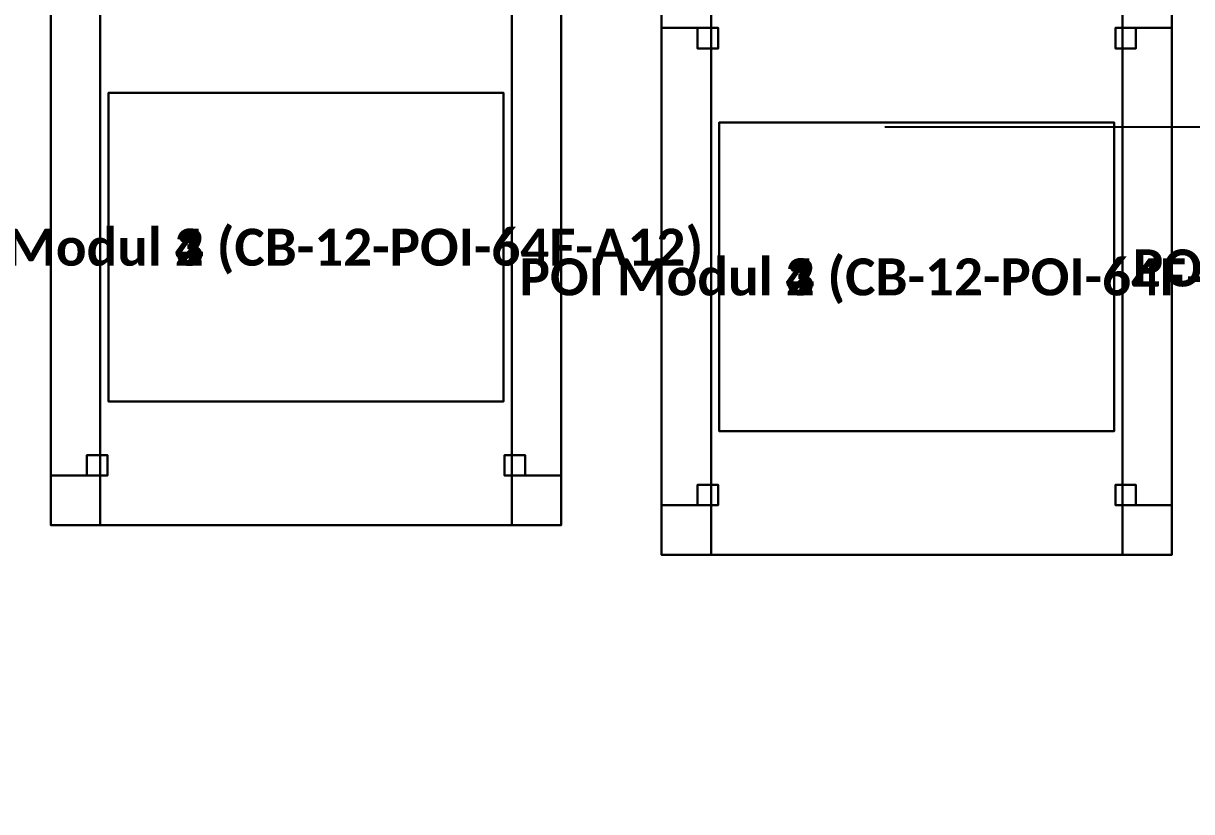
# Model space of a CAD drawing. Header units: metres. Extents: x -15 to 15, y -45.1 to 2.
# Drawn here: x -5.447 to -4.027, y 0.518 to 1.476 of the extents above; entities that cross this region are included whole.
import ezdxf
from ezdxf.enums import TextEntityAlignment as Align

# ---------------------------------------------------------------- set-up
doc = ezdxf.new("R2010")
doc.units = ezdxf.units.M
for name, color, linetype in [('CELIK_KIRIS_KOLON', 9, 'CONTINUOUS'), ('EKP_POI_MODULLERI', 40, 'CONTINUOUS'), ('EKP_POI_TASIYICI_SASE', 30, 'CONTINUOUS'), ('ZEMIN_PLATFORM', 8, 'CONTINUOUS')]:
    doc.layers.add(name, color=color, linetype=linetype)
doc.styles.get("Standard").update_dxf_attribs({"font": 'calibrib.ttf'})

msp = doc.modelspace()

# ---------------------------------------------------------------- linework, layer by layer
at = {"layer": 'CELIK_KIRIS_KOLON'}
msp.add_line((-3, 1.35, 4.1), (-4.4, 1.35, 6.75), dxfattribs=at)
at = {"layer": 'EKP_POI_MODULLERI'}
for p, q in [((-4.8631, 1.3917, 0.1585), (-5.3431, 1.3917, 0.1585)), ((-5.3431, 1.3917, 0.1585), (-5.3431, 1.0167, 0.1585)), ((-4.8631, 1.3917, 0.4225), (-5.3431, 1.3917, 0.4225)), ((-5.3431, 1.3917, 0.4225), (-5.3431, 1.0167, 0.4225)), ((-5.3431, 1.3917, 0.1585), (-5.3431, 1.3917, 0.4225)), ((-4.8631, 1.3917, 0.4735), (-5.3431, 1.3917, 0.4735)), ((-5.3431, 1.3917, 0.4735), (-5.3431, 1.0167, 0.4735)), ((-4.8631, 1.3917, 0.7375), (-5.3431, 1.3917, 0.7375)), ((-5.3431, 1.3917, 0.7375), (-5.3431, 1.0167, 0.7375)), ((-5.3431, 1.3917, 0.4735), (-5.3431, 1.3917, 0.7375)), ((-4.8631, 1.3917, 0.7885), (-5.3431, 1.3917, 0.7885)), ((-5.3431, 1.3917, 0.7885), (-5.3431, 1.0167, 0.7885)), ((-4.8631, 1.3917, 1.0525), (-5.3431, 1.3917, 1.0525)), ((-5.3431, 1.3917, 1.0525), (-5.3431, 1.0167, 1.0525)), ((-5.3431, 1.3917, 0.7885), (-5.3431, 1.3917, 1.0525)), ((-4.8631, 1.3917, 1.1035), (-5.3431, 1.3917, 1.1035)), ((-5.3431, 1.3917, 1.1035), (-5.3431, 1.0167, 1.1035)), ((-4.8631, 1.3917, 1.3675), (-5.3431, 1.3917, 1.3675)), ((-5.3431, 1.3917, 1.3675), (-5.3431, 1.0167, 1.3675)), ((-5.3431, 1.3917, 1.1035), (-5.3431, 1.3917, 1.3675)), ((-4.8631, 1.0167, 0.1585), (-4.8631, 1.3917, 0.1585)), ((-4.8631, 1.0167, 0.4225), (-4.8631, 1.3917, 0.4225)), ((-4.8631, 1.3917, 0.1585), (-4.8631, 1.3917, 0.4225)), ((-4.8631, 1.0167, 0.4735), (-4.8631, 1.3917, 0.4735)), ((-4.8631, 1.0167, 0.7375), (-4.8631, 1.3917, 0.7375)), ((-4.8631, 1.3917, 0.4735), (-4.8631, 1.3917, 0.7375)), ((-4.8631, 1.0167, 0.7885), (-4.8631, 1.3917, 0.7885)), ((-4.8631, 1.0167, 1.0525), (-4.8631, 1.3917, 1.0525)), ((-4.8631, 1.3917, 0.7885), (-4.8631, 1.3917, 1.0525)), ((-4.8631, 1.0167, 1.1035), (-4.8631, 1.3917, 1.1035)), ((-4.8631, 1.0167, 1.3675), (-4.8631, 1.3917, 1.3675)), ((-4.8631, 1.3917, 1.1035), (-4.8631, 1.3917, 1.3675)), ((-4.121, 1.3556, 0.1585), (-4.601, 1.3556, 0.1585)), ((-4.601, 1.3556, 0.1585), (-4.601, 0.9806, 0.1585)), ((-4.121, 1.3556, 0.4225), (-4.601, 1.3556, 0.4225)), ((-4.601, 1.3556, 0.4225), (-4.601, 0.9806, 0.4225)), ((-4.601, 1.3556, 0.1585), (-4.601, 1.3556, 0.4225)), ((-4.121, 1.3556, 0.4735), (-4.601, 1.3556, 0.4735)), ((-4.601, 1.3556, 0.4735), (-4.601, 0.9806, 0.4735)), ((-4.121, 1.3556, 0.7375), (-4.601, 1.3556, 0.7375)), ((-4.601, 1.3556, 0.7375), (-4.601, 0.9806, 0.7375)), ((-4.601, 1.3556, 0.4735), (-4.601, 1.3556, 0.7375)), ((-4.121, 1.3556, 0.7885), (-4.601, 1.3556, 0.7885)), ((-4.601, 1.3556, 0.7885), (-4.601, 0.9806, 0.7885)), ((-4.121, 1.3556, 1.0525), (-4.601, 1.3556, 1.0525)), ((-4.601, 1.3556, 1.0525), (-4.601, 0.9806, 1.0525)), ((-4.601, 1.3556, 0.7885), (-4.601, 1.3556, 1.0525)), ((-4.121, 1.3556, 1.1035), (-4.601, 1.3556, 1.1035)), ((-4.601, 1.3556, 1.1035), (-4.601, 0.9806, 1.1035)), ((-4.121, 1.3556, 1.3675), (-4.601, 1.3556, 1.3675)), ((-4.601, 1.3556, 1.3675), (-4.601, 0.9806, 1.3675)), ((-4.601, 1.3556, 1.1035), (-4.601, 1.3556, 1.3675)), ((-4.121, 0.9806, 0.1585), (-4.121, 1.3556, 0.1585)), ((-4.121, 0.9806, 0.4225), (-4.121, 1.3556, 0.4225)), ((-4.121, 1.3556, 0.1585), (-4.121, 1.3556, 0.4225)), ((-4.121, 0.9806, 0.4735), (-4.121, 1.3556, 0.4735)), ((-4.121, 0.9806, 0.7375), (-4.121, 1.3556, 0.7375)), ((-4.121, 1.3556, 0.4735), (-4.121, 1.3556, 0.7375)), ((-4.121, 0.9806, 0.7885), (-4.121, 1.3556, 0.7885)), ((-4.121, 0.9806, 1.0525), (-4.121, 1.3556, 1.0525)), ((-4.121, 1.3556, 0.7885), (-4.121, 1.3556, 1.0525)), ((-4.121, 0.9806, 1.1035), (-4.121, 1.3556, 1.1035)), ((-4.121, 0.9806, 1.3675), (-4.121, 1.3556, 1.3675)), ((-4.121, 1.3556, 1.1035), (-4.121, 1.3556, 1.3675)), ((-5.3431, 1.0167, 0.1585), (-4.8631, 1.0167, 0.1585)), ((-5.3431, 1.0167, 0.4225), (-4.8631, 1.0167, 0.4225)), ((-5.3431, 1.0167, 0.1585), (-5.3431, 1.0167, 0.4225)), ((-5.3431, 1.0167, 0.4735), (-4.8631, 1.0167, 0.4735)), ((-5.3431, 1.0167, 0.7375), (-4.8631, 1.0167, 0.7375)), ((-5.3431, 1.0167, 0.4735), (-5.3431, 1.0167, 0.7375)), ((-5.3431, 1.0167, 0.7885), (-4.8631, 1.0167, 0.7885)), ((-5.3431, 1.0167, 1.0525), (-4.8631, 1.0167, 1.0525)), ((-5.3431, 1.0167, 0.7885), (-5.3431, 1.0167, 1.0525)), ((-5.3431, 1.0167, 1.1035), (-4.8631, 1.0167, 1.1035)), ((-5.3431, 1.0167, 1.3675), (-4.8631, 1.0167, 1.3675)), ((-5.3431, 1.0167, 1.1035), (-5.3431, 1.0167, 1.3675)), ((-4.8631, 1.0167, 0.1585), (-4.8631, 1.0167, 0.4225)), ((-4.8631, 1.0167, 0.4735), (-4.8631, 1.0167, 0.7375)), ((-4.8631, 1.0167, 0.7885), (-4.8631, 1.0167, 1.0525)), ((-4.8631, 1.0167, 1.1035), (-4.8631, 1.0167, 1.3675)), ((-4.601, 0.9806, 0.1585), (-4.121, 0.9806, 0.1585)), ((-4.601, 0.9806, 0.4225), (-4.121, 0.9806, 0.4225)), ((-4.601, 0.9806, 0.1585), (-4.601, 0.9806, 0.4225)), ((-4.601, 0.9806, 0.4735), (-4.121, 0.9806, 0.4735)), ((-4.601, 0.9806, 0.7375), (-4.121, 0.9806, 0.7375)), ((-4.601, 0.9806, 0.4735), (-4.601, 0.9806, 0.7375)), ((-4.601, 0.9806, 0.7885), (-4.121, 0.9806, 0.7885)), ((-4.601, 0.9806, 1.0525), (-4.121, 0.9806, 1.0525)), ((-4.601, 0.9806, 0.7885), (-4.601, 0.9806, 1.0525)), ((-4.601, 0.9806, 1.1035), (-4.121, 0.9806, 1.1035)), ((-4.601, 0.9806, 1.3675), (-4.121, 0.9806, 1.3675)), ((-4.601, 0.9806, 1.1035), (-4.601, 0.9806, 1.3675)), ((-4.121, 0.9806, 0.1585), (-4.121, 0.9806, 0.4225)), ((-4.121, 0.9806, 0.4735), (-4.121, 0.9806, 0.7375)), ((-4.121, 0.9806, 0.7885), (-4.121, 0.9806, 1.0525)), ((-4.121, 0.9806, 1.1035), (-4.121, 0.9806, 1.3675))]:
    msp.add_line(p, q, dxfattribs=at)
for points in [[(-5.3431, 1.0167, 0.1585), (-4.8631, 1.0167, 0.1585), (-4.8631, 1.3917, 0.1585), (-5.3431, 1.3917, 0.1585)], [(-5.3431, 1.0167, 0.4225), (-4.8631, 1.0167, 0.4225), (-4.8631, 1.3917, 0.4225), (-5.3431, 1.3917, 0.4225)], [(-5.3431, 1.3917, 0.1585), (-4.8631, 1.3917, 0.1585), (-4.8631, 1.3917, 0.4225), (-5.3431, 1.3917, 0.4225)], [(-5.3431, 1.0167, 0.1585), (-5.3431, 1.3917, 0.1585), (-5.3431, 1.3917, 0.4225), (-5.3431, 1.0167, 0.4225)], [(-5.3431, 1.0167, 0.4735), (-4.8631, 1.0167, 0.4735), (-4.8631, 1.3917, 0.4735), (-5.3431, 1.3917, 0.4735)], [(-5.3431, 1.0167, 0.7375), (-4.8631, 1.0167, 0.7375), (-4.8631, 1.3917, 0.7375), (-5.3431, 1.3917, 0.7375)], [(-5.3431, 1.3917, 0.4735), (-4.8631, 1.3917, 0.4735), (-4.8631, 1.3917, 0.7375), (-5.3431, 1.3917, 0.7375)], [(-5.3431, 1.0167, 0.4735), (-5.3431, 1.3917, 0.4735), (-5.3431, 1.3917, 0.7375), (-5.3431, 1.0167, 0.7375)], [(-5.3431, 1.0167, 0.7885), (-4.8631, 1.0167, 0.7885), (-4.8631, 1.3917, 0.7885), (-5.3431, 1.3917, 0.7885)], [(-5.3431, 1.0167, 1.0525), (-4.8631, 1.0167, 1.0525), (-4.8631, 1.3917, 1.0525), (-5.3431, 1.3917, 1.0525)], [(-5.3431, 1.3917, 0.7885), (-4.8631, 1.3917, 0.7885), (-4.8631, 1.3917, 1.0525), (-5.3431, 1.3917, 1.0525)], [(-5.3431, 1.0167, 0.7885), (-5.3431, 1.3917, 0.7885), (-5.3431, 1.3917, 1.0525), (-5.3431, 1.0167, 1.0525)], [(-5.3431, 1.0167, 1.1035), (-4.8631, 1.0167, 1.1035), (-4.8631, 1.3917, 1.1035), (-5.3431, 1.3917, 1.1035)], [(-5.3431, 1.0167, 1.3675), (-4.8631, 1.0167, 1.3675), (-4.8631, 1.3917, 1.3675), (-5.3431, 1.3917, 1.3675)], [(-5.3431, 1.3917, 1.1035), (-4.8631, 1.3917, 1.1035), (-4.8631, 1.3917, 1.3675), (-5.3431, 1.3917, 1.3675)], [(-5.3431, 1.0167, 1.1035), (-5.3431, 1.3917, 1.1035), (-5.3431, 1.3917, 1.3675), (-5.3431, 1.0167, 1.3675)], [(-4.8631, 1.0167, 0.1585), (-4.8631, 1.3917, 0.1585), (-4.8631, 1.3917, 0.4225), (-4.8631, 1.0167, 0.4225)], [(-4.8631, 1.0167, 0.4735), (-4.8631, 1.3917, 0.4735), (-4.8631, 1.3917, 0.7375), (-4.8631, 1.0167, 0.7375)], [(-4.8631, 1.0167, 0.7885), (-4.8631, 1.3917, 0.7885), (-4.8631, 1.3917, 1.0525), (-4.8631, 1.0167, 1.0525)], [(-4.8631, 1.0167, 1.1035), (-4.8631, 1.3917, 1.1035), (-4.8631, 1.3917, 1.3675), (-4.8631, 1.0167, 1.3675)], [(-4.601, 0.9806, 0.1585), (-4.121, 0.9806, 0.1585), (-4.121, 1.3556, 0.1585), (-4.601, 1.3556, 0.1585)], [(-4.601, 0.9806, 0.4225), (-4.121, 0.9806, 0.4225), (-4.121, 1.3556, 0.4225), (-4.601, 1.3556, 0.4225)], [(-4.601, 1.3556, 0.1585), (-4.121, 1.3556, 0.1585), (-4.121, 1.3556, 0.4225), (-4.601, 1.3556, 0.4225)], [(-4.601, 0.9806, 0.1585), (-4.601, 1.3556, 0.1585), (-4.601, 1.3556, 0.4225), (-4.601, 0.9806, 0.4225)], [(-4.601, 0.9806, 0.4735), (-4.121, 0.9806, 0.4735), (-4.121, 1.3556, 0.4735), (-4.601, 1.3556, 0.4735)], [(-4.601, 0.9806, 0.7375), (-4.121, 0.9806, 0.7375), (-4.121, 1.3556, 0.7375), (-4.601, 1.3556, 0.7375)], [(-4.601, 1.3556, 0.4735), (-4.121, 1.3556, 0.4735), (-4.121, 1.3556, 0.7375), (-4.601, 1.3556, 0.7375)], [(-4.601, 0.9806, 0.4735), (-4.601, 1.3556, 0.4735), (-4.601, 1.3556, 0.7375), (-4.601, 0.9806, 0.7375)], [(-4.601, 0.9806, 0.7885), (-4.121, 0.9806, 0.7885), (-4.121, 1.3556, 0.7885), (-4.601, 1.3556, 0.7885)], [(-4.601, 0.9806, 1.0525), (-4.121, 0.9806, 1.0525), (-4.121, 1.3556, 1.0525), (-4.601, 1.3556, 1.0525)], [(-4.601, 1.3556, 0.7885), (-4.121, 1.3556, 0.7885), (-4.121, 1.3556, 1.0525), (-4.601, 1.3556, 1.0525)], [(-4.601, 0.9806, 0.7885), (-4.601, 1.3556, 0.7885), (-4.601, 1.3556, 1.0525), (-4.601, 0.9806, 1.0525)], [(-4.601, 0.9806, 1.1035), (-4.121, 0.9806, 1.1035), (-4.121, 1.3556, 1.1035), (-4.601, 1.3556, 1.1035)], [(-4.601, 0.9806, 1.3675), (-4.121, 0.9806, 1.3675), (-4.121, 1.3556, 1.3675), (-4.601, 1.3556, 1.3675)], [(-4.601, 1.3556, 1.1035), (-4.121, 1.3556, 1.1035), (-4.121, 1.3556, 1.3675), (-4.601, 1.3556, 1.3675)], [(-4.601, 0.9806, 1.1035), (-4.601, 1.3556, 1.1035), (-4.601, 1.3556, 1.3675), (-4.601, 0.9806, 1.3675)], [(-4.121, 0.9806, 0.1585), (-4.121, 1.3556, 0.1585), (-4.121, 1.3556, 0.4225), (-4.121, 0.9806, 0.4225)], [(-4.121, 0.9806, 0.4735), (-4.121, 1.3556, 0.4735), (-4.121, 1.3556, 0.7375), (-4.121, 0.9806, 0.7375)], [(-4.121, 0.9806, 0.7885), (-4.121, 1.3556, 0.7885), (-4.121, 1.3556, 1.0525), (-4.121, 0.9806, 1.0525)], [(-4.121, 0.9806, 1.1035), (-4.121, 1.3556, 1.1035), (-4.121, 1.3556, 1.3675), (-4.121, 0.9806, 1.3675)], [(-5.3431, 1.0167, 0.1585), (-4.8631, 1.0167, 0.1585), (-4.8631, 1.0167, 0.4225), (-5.3431, 1.0167, 0.4225)], [(-5.3431, 1.0167, 0.4735), (-4.8631, 1.0167, 0.4735), (-4.8631, 1.0167, 0.7375), (-5.3431, 1.0167, 0.7375)], [(-5.3431, 1.0167, 0.7885), (-4.8631, 1.0167, 0.7885), (-4.8631, 1.0167, 1.0525), (-5.3431, 1.0167, 1.0525)], [(-5.3431, 1.0167, 1.1035), (-4.8631, 1.0167, 1.1035), (-4.8631, 1.0167, 1.3675), (-5.3431, 1.0167, 1.3675)], [(-4.601, 0.9806, 0.1585), (-4.121, 0.9806, 0.1585), (-4.121, 0.9806, 0.4225), (-4.601, 0.9806, 0.4225)], [(-4.601, 0.9806, 0.4735), (-4.121, 0.9806, 0.4735), (-4.121, 0.9806, 0.7375), (-4.601, 0.9806, 0.7375)], [(-4.601, 0.9806, 0.7885), (-4.121, 0.9806, 0.7885), (-4.121, 0.9806, 1.0525), (-4.601, 0.9806, 1.0525)], [(-4.601, 0.9806, 1.1035), (-4.121, 0.9806, 1.1035), (-4.121, 0.9806, 1.3675), (-4.601, 0.9806, 1.3675)]]:
    msp.add_3dface(points, dxfattribs=at)
at = {"layer": 'EKP_POI_TASIYICI_SASE'}
for p, q in [((-5.4131, 1.5667), (-5.4131, 0.8667)), ((-5.4131, 1.5667, 0.1), (-5.4131, 0.8667, 0.1)), ((-5.4131, 1.5667, 1.42), (-5.4131, 0.8667, 1.42)), ((-5.4131, 1.5667, 1.48), (-5.4131, 0.8667, 1.48)), ((-4.7931, 0.8667), (-4.7931, 1.5667)), ((-4.7931, 0.8667, 0.1), (-4.7931, 1.5667, 0.1)), ((-4.7931, 0.8667, 1.42), (-4.7931, 1.5667, 1.42)), ((-4.7931, 0.8667, 1.48), (-4.7931, 1.5667, 1.48)), ((-4.671, 1.5306), (-4.671, 0.8306)), ((-4.671, 1.5306, 0.1), (-4.671, 0.8306, 0.1)), ((-4.671, 1.5306, 0.1), (-4.671, 1.4706, 0.1)), ((-4.671, 1.5306, 1.42), (-4.671, 1.4706, 1.42)), ((-4.671, 1.5306, 1.42), (-4.671, 0.8306, 1.42)), ((-4.671, 1.5306, 1.48), (-4.671, 0.8306, 1.48)), ((-4.611, 1.4706, 0.1), (-4.611, 1.5306, 0.1)), ((-4.611, 1.4706, 1.42), (-4.611, 1.5306, 1.42)), ((-4.111, 1.5306, 0.1), (-4.111, 1.4706, 0.1)), ((-4.111, 1.5306, 1.42), (-4.111, 1.4706, 1.42)), ((-4.051, 0.8306), (-4.051, 1.5306)), ((-4.051, 0.8306, 0.1), (-4.051, 1.5306, 0.1)), ((-4.051, 1.4706, 0.1), (-4.051, 1.5306, 0.1)), ((-4.051, 1.4706, 1.42), (-4.051, 1.5306, 1.42)), ((-4.051, 0.8306, 1.42), (-4.051, 1.5306, 1.42)), ((-4.051, 0.8306, 1.48), (-4.051, 1.5306, 1.48)), ((-5.4131, 1.5067, 0.14), (-5.4131, 0.9267, 0.14)), ((-5.4131, 1.5067, 0.18), (-5.4131, 0.9267, 0.18)), ((-5.4131, 1.5067, 0.74), (-5.4131, 0.9267, 0.74)), ((-5.4131, 1.5067, 0.78), (-5.4131, 0.9267, 0.78)), ((-5.4131, 1.5067, 1.36), (-5.4131, 0.9267, 1.36)), ((-5.4131, 1.5067, 1.4), (-5.4131, 0.9267, 1.4)), ((-5.3531, 0.9267, 0.14), (-5.3531, 1.5067, 0.14)), ((-5.3531, 0.9267, 0.18), (-5.3531, 1.5067, 0.18)), ((-5.3531, 0.9267, 0.74), (-5.3531, 1.5067, 0.74)), ((-5.3531, 0.9267, 0.78), (-5.3531, 1.5067, 0.78)), ((-5.3531, 0.9267, 1.36), (-5.3531, 1.5067, 1.36)), ((-5.3531, 0.9267, 1.4), (-5.3531, 1.5067, 1.4)), ((-4.8531, 1.5067, 0.14), (-4.8531, 0.9267, 0.14)), ((-4.8531, 1.5067, 0.18), (-4.8531, 0.9267, 0.18)), ((-4.8531, 1.5067, 0.74), (-4.8531, 0.9267, 0.74)), ((-4.8531, 1.5067, 0.78), (-4.8531, 0.9267, 0.78)), ((-4.8531, 1.5067, 1.36), (-4.8531, 0.9267, 1.36)), ((-4.8531, 1.5067, 1.4), (-4.8531, 0.9267, 1.4)), ((-4.7931, 0.9267, 0.14), (-4.7931, 1.5067, 0.14)), ((-4.7931, 0.9267, 0.18), (-4.7931, 1.5067, 0.18)), ((-4.7931, 0.9267, 0.74), (-4.7931, 1.5067, 0.74)), ((-4.7931, 0.9267, 0.78), (-4.7931, 1.5067, 0.78)), ((-4.7931, 0.9267, 1.36), (-4.7931, 1.5067, 1.36)), ((-4.7931, 0.9267, 1.4), (-4.7931, 1.5067, 1.4)), ((-4.671, 1.4706, 0.1), (-4.611, 1.4706, 0.1)), ((-4.671, 1.4706, 1.42), (-4.611, 1.4706, 1.42)), ((-4.671, 1.4706, 0.1), (-4.671, 1.4706, 1.42)), ((-4.611, 1.4706, 0.14), (-4.671, 1.4706, 0.14)), ((-4.671, 1.4706, 0.14), (-4.671, 0.8906, 0.14)), ((-4.611, 1.4706, 0.18), (-4.671, 1.4706, 0.18)), ((-4.671, 1.4706, 0.18), (-4.671, 0.8906, 0.18)), ((-4.671, 1.4706, 0.14), (-4.671, 1.4706, 0.18)), ((-4.611, 1.4706, 0.74), (-4.671, 1.4706, 0.74)), ((-4.671, 1.4706, 0.74), (-4.671, 0.8906, 0.74)), ((-4.611, 1.4706, 0.78), (-4.671, 1.4706, 0.78)), ((-4.671, 1.4706, 0.78), (-4.671, 0.8906, 0.78)), ((-4.671, 1.4706, 0.74), (-4.671, 1.4706, 0.78)), ((-4.611, 1.4706, 1.36), (-4.671, 1.4706, 1.36)), ((-4.671, 1.4706, 1.36), (-4.671, 0.8906, 1.36)), ((-4.611, 1.4706, 1.4), (-4.671, 1.4706, 1.4)), ((-4.671, 1.4706, 1.4), (-4.671, 0.8906, 1.4)), ((-4.671, 1.4706, 1.36), (-4.671, 1.4706, 1.4)), ((-4.6023, 1.4706, 0.1), (-4.6273, 1.4706, 0.1)), ((-4.6273, 1.4706, 0.1), (-4.6273, 1.4456, 0.1)), ((-4.6023, 1.4706, 1.42), (-4.6273, 1.4706, 1.42)), ((-4.6273, 1.4706, 1.42), (-4.6273, 1.4456, 1.42)), ((-4.6273, 1.4706, 0.1), (-4.6273, 1.4706, 1.42)), ((-4.611, 1.4706, 0.1), (-4.611, 1.4706, 1.42)), ((-4.611, 0.8906, 0.14), (-4.611, 1.4706, 0.14)), ((-4.611, 0.8906, 0.18), (-4.611, 1.4706, 0.18)), ((-4.611, 1.4706, 0.14), (-4.611, 1.4706, 0.18)), ((-4.611, 0.8906, 0.74), (-4.611, 1.4706, 0.74)), ((-4.611, 0.8906, 0.78), (-4.611, 1.4706, 0.78)), ((-4.611, 1.4706, 0.74), (-4.611, 1.4706, 0.78)), ((-4.611, 0.8906, 1.36), (-4.611, 1.4706, 1.36)), ((-4.611, 0.8906, 1.4), (-4.611, 1.4706, 1.4)), ((-4.611, 1.4706, 1.36), (-4.611, 1.4706, 1.4)), ((-4.6023, 1.4456, 0.1), (-4.6023, 1.4706, 0.1)), ((-4.6023, 1.4456, 1.42), (-4.6023, 1.4706, 1.42)), ((-4.6023, 1.4706, 0.1), (-4.6023, 1.4706, 1.42)), ((-4.0947, 1.4706, 0.1), (-4.1197, 1.4706, 0.1)), ((-4.1197, 1.4706, 0.1), (-4.1197, 1.4456, 0.1)), ((-4.0947, 1.4706, 1.42), (-4.1197, 1.4706, 1.42)), ((-4.1197, 1.4706, 1.42), (-4.1197, 1.4456, 1.42)), ((-4.1197, 1.4706, 0.1), (-4.1197, 1.4706, 1.42)), ((-4.111, 1.4706, 0.1), (-4.051, 1.4706, 0.1)), ((-4.111, 1.4706, 1.42), (-4.051, 1.4706, 1.42)), ((-4.111, 1.4706, 0.1), (-4.111, 1.4706, 1.42)), ((-4.051, 1.4706, 0.14), (-4.111, 1.4706, 0.14)), ((-4.111, 1.4706, 0.14), (-4.111, 0.8906, 0.14)), ((-4.051, 1.4706, 0.18), (-4.111, 1.4706, 0.18)), ((-4.111, 1.4706, 0.18), (-4.111, 0.8906, 0.18)), ((-4.111, 1.4706, 0.14), (-4.111, 1.4706, 0.18)), ((-4.051, 1.4706, 0.74), (-4.111, 1.4706, 0.74)), ((-4.111, 1.4706, 0.74), (-4.111, 0.8906, 0.74)), ((-4.051, 1.4706, 0.78), (-4.111, 1.4706, 0.78)), ((-4.111, 1.4706, 0.78), (-4.111, 0.8906, 0.78)), ((-4.111, 1.4706, 0.74), (-4.111, 1.4706, 0.78)), ((-4.051, 1.4706, 1.36), (-4.111, 1.4706, 1.36)), ((-4.111, 1.4706, 1.36), (-4.111, 0.8906, 1.36)), ((-4.051, 1.4706, 1.4), (-4.111, 1.4706, 1.4)), ((-4.111, 1.4706, 1.4), (-4.111, 0.8906, 1.4)), ((-4.111, 1.4706, 1.36), (-4.111, 1.4706, 1.4)), ((-4.0947, 1.4456, 0.1), (-4.0947, 1.4706, 0.1)), ((-4.0947, 1.4456, 1.42), (-4.0947, 1.4706, 1.42)), ((-4.0947, 1.4706, 0.1), (-4.0947, 1.4706, 1.42)), ((-4.051, 1.4706, 0.1), (-4.051, 1.4706, 1.42)), ((-4.051, 0.8906, 0.14), (-4.051, 1.4706, 0.14)), ((-4.051, 0.8906, 0.18), (-4.051, 1.4706, 0.18)), ((-4.051, 1.4706, 0.14), (-4.051, 1.4706, 0.18)), ((-4.051, 0.8906, 0.74), (-4.051, 1.4706, 0.74)), ((-4.051, 0.8906, 0.78), (-4.051, 1.4706, 0.78)), ((-4.051, 1.4706, 0.74), (-4.051, 1.4706, 0.78)), ((-4.051, 0.8906, 1.36), (-4.051, 1.4706, 1.36)), ((-4.051, 0.8906, 1.4), (-4.051, 1.4706, 1.4)), ((-4.051, 1.4706, 1.36), (-4.051, 1.4706, 1.4)), ((-4.6273, 1.4456, 0.1), (-4.6023, 1.4456, 0.1)), ((-4.6273, 1.4456, 1.42), (-4.6023, 1.4456, 1.42)), ((-4.6273, 1.4456, 0.1), (-4.6273, 1.4456, 1.42)), ((-4.6023, 1.4456, 0.1), (-4.6023, 1.4456, 1.42)), ((-4.1197, 1.4456, 0.1), (-4.0947, 1.4456, 0.1)), ((-4.1197, 1.4456, 1.42), (-4.0947, 1.4456, 1.42)), ((-4.1197, 1.4456, 0.1), (-4.1197, 1.4456, 1.42)), ((-4.0947, 1.4456, 0.1), (-4.0947, 1.4456, 1.42)), ((-5.3444, 0.9517, 0.1), (-5.3694, 0.9517, 0.1)), ((-5.3694, 0.9517, 0.1), (-5.3694, 0.9267, 0.1)), ((-5.3444, 0.9517, 1.42), (-5.3694, 0.9517, 1.42)), ((-5.3694, 0.9517, 1.42), (-5.3694, 0.9267, 1.42)), ((-5.3694, 0.9517, 0.1), (-5.3694, 0.9517, 1.42)), ((-5.3444, 0.9267, 0.1), (-5.3444, 0.9517, 0.1)), ((-5.3444, 0.9267, 1.42), (-5.3444, 0.9517, 1.42)), ((-5.3444, 0.9517, 0.1), (-5.3444, 0.9517, 1.42)), ((-4.8368, 0.9517, 0.1), (-4.8618, 0.9517, 0.1)), ((-4.8618, 0.9517, 0.1), (-4.8618, 0.9267, 0.1)), ((-4.8368, 0.9517, 1.42), (-4.8618, 0.9517, 1.42)), ((-4.8618, 0.9517, 1.42), (-4.8618, 0.9267, 1.42)), ((-4.8618, 0.9517, 0.1), (-4.8618, 0.9517, 1.42)), ((-4.8368, 0.9267, 0.1), (-4.8368, 0.9517, 0.1)), ((-4.8368, 0.9267, 1.42), (-4.8368, 0.9517, 1.42)), ((-4.8368, 0.9517, 0.1), (-4.8368, 0.9517, 1.42)), ((-5.3531, 0.9267, 0.1), (-5.4131, 0.9267, 0.1)), ((-5.4131, 0.9267, 0.1), (-5.4131, 0.8667, 0.1)), ((-5.3531, 0.9267, 1.42), (-5.4131, 0.9267, 1.42)), ((-5.4131, 0.9267, 1.42), (-5.4131, 0.8667, 1.42)), ((-5.4131, 0.9267, 0.1), (-5.4131, 0.9267, 1.42)), ((-5.4131, 0.9267, 0.14), (-5.3531, 0.9267, 0.14)), ((-5.4131, 0.9267, 0.18), (-5.3531, 0.9267, 0.18)), ((-5.4131, 0.9267, 0.14), (-5.4131, 0.9267, 0.18)), ((-5.4131, 0.9267, 0.74), (-5.3531, 0.9267, 0.74)), ((-5.4131, 0.9267, 0.78), (-5.3531, 0.9267, 0.78)), ((-5.4131, 0.9267, 0.74), (-5.4131, 0.9267, 0.78)), ((-5.4131, 0.9267, 1.36), (-5.3531, 0.9267, 1.36)), ((-5.4131, 0.9267, 1.4), (-5.3531, 0.9267, 1.4)), ((-5.4131, 0.9267, 1.36), (-5.4131, 0.9267, 1.4)), ((-5.3694, 0.9267, 0.1), (-5.3444, 0.9267, 0.1)), ((-5.3694, 0.9267, 1.42), (-5.3444, 0.9267, 1.42)), ((-5.3694, 0.9267, 0.1), (-5.3694, 0.9267, 1.42)), ((-5.3531, 0.8667, 0.1), (-5.3531, 0.9267, 0.1)), ((-5.3531, 0.8667, 1.42), (-5.3531, 0.9267, 1.42)), ((-5.3531, 0.9267, 0.1), (-5.3531, 0.9267, 1.42)), ((-5.3531, 0.9267, 0.14), (-5.3531, 0.9267, 0.18)), ((-5.3531, 0.9267, 0.74), (-5.3531, 0.9267, 0.78)), ((-5.3531, 0.9267, 1.36), (-5.3531, 0.9267, 1.4)), ((-5.3444, 0.9267, 0.1), (-5.3444, 0.9267, 1.42)), ((-4.8618, 0.9267, 0.1), (-4.8368, 0.9267, 0.1)), ((-4.8618, 0.9267, 1.42), (-4.8368, 0.9267, 1.42)), ((-4.8618, 0.9267, 0.1), (-4.8618, 0.9267, 1.42)), ((-4.7931, 0.9267, 0.1), (-4.8531, 0.9267, 0.1)), ((-4.8531, 0.9267, 0.1), (-4.8531, 0.8667, 0.1)), ((-4.7931, 0.9267, 1.42), (-4.8531, 0.9267, 1.42)), ((-4.8531, 0.9267, 1.42), (-4.8531, 0.8667, 1.42)), ((-4.8531, 0.9267, 0.1), (-4.8531, 0.9267, 1.42)), ((-4.8531, 0.9267, 0.14), (-4.7931, 0.9267, 0.14)), ((-4.8531, 0.9267, 0.18), (-4.7931, 0.9267, 0.18)), ((-4.8531, 0.9267, 0.14), (-4.8531, 0.9267, 0.18)), ((-4.8531, 0.9267, 0.74), (-4.7931, 0.9267, 0.74)), ((-4.8531, 0.9267, 0.78), (-4.7931, 0.9267, 0.78)), ((-4.8531, 0.9267, 0.74), (-4.8531, 0.9267, 0.78)), ((-4.8531, 0.9267, 1.36), (-4.7931, 0.9267, 1.36)), ((-4.8531, 0.9267, 1.4), (-4.7931, 0.9267, 1.4)), ((-4.8531, 0.9267, 1.36), (-4.8531, 0.9267, 1.4)), ((-4.8368, 0.9267, 0.1), (-4.8368, 0.9267, 1.42)), ((-4.7931, 0.8667, 0.1), (-4.7931, 0.9267, 0.1)), ((-4.7931, 0.8667, 1.42), (-4.7931, 0.9267, 1.42)), ((-4.7931, 0.9267, 0.1), (-4.7931, 0.9267, 1.42)), ((-4.7931, 0.9267, 0.14), (-4.7931, 0.9267, 0.18)), ((-4.7931, 0.9267, 0.74), (-4.7931, 0.9267, 0.78)), ((-4.7931, 0.9267, 1.36), (-4.7931, 0.9267, 1.4)), ((-4.6023, 0.9156, 0.1), (-4.6273, 0.9156, 0.1)), ((-4.6273, 0.9156, 0.1), (-4.6273, 0.8906, 0.1)), ((-4.6023, 0.9156, 1.42), (-4.6273, 0.9156, 1.42)), ((-4.6273, 0.9156, 1.42), (-4.6273, 0.8906, 1.42)), ((-4.6273, 0.9156, 0.1), (-4.6273, 0.9156, 1.42)), ((-4.6023, 0.8906, 0.1), (-4.6023, 0.9156, 0.1)), ((-4.6023, 0.8906, 1.42), (-4.6023, 0.9156, 1.42)), ((-4.6023, 0.9156, 0.1), (-4.6023, 0.9156, 1.42)), ((-4.0947, 0.9156, 0.1), (-4.1197, 0.9156, 0.1)), ((-4.1197, 0.9156, 0.1), (-4.1197, 0.8906, 0.1)), ((-4.0947, 0.9156, 1.42), (-4.1197, 0.9156, 1.42)), ((-4.1197, 0.9156, 1.42), (-4.1197, 0.8906, 1.42)), ((-4.1197, 0.9156, 0.1), (-4.1197, 0.9156, 1.42)), ((-4.0947, 0.8906, 0.1), (-4.0947, 0.9156, 0.1)), ((-4.0947, 0.8906, 1.42), (-4.0947, 0.9156, 1.42)), ((-4.0947, 0.9156, 0.1), (-4.0947, 0.9156, 1.42)), ((-4.611, 0.8906, 0.1), (-4.671, 0.8906, 0.1)), ((-4.671, 0.8906, 0.1), (-4.671, 0.8306, 0.1)), ((-4.611, 0.8906, 1.42), (-4.671, 0.8906, 1.42)), ((-4.671, 0.8906, 1.42), (-4.671, 0.8306, 1.42)), ((-4.671, 0.8906, 0.1), (-4.671, 0.8906, 1.42)), ((-4.671, 0.8906, 0.14), (-4.611, 0.8906, 0.14)), ((-4.671, 0.8906, 0.18), (-4.611, 0.8906, 0.18)), ((-4.671, 0.8906, 0.14), (-4.671, 0.8906, 0.18)), ((-4.671, 0.8906, 0.74), (-4.611, 0.8906, 0.74)), ((-4.671, 0.8906, 0.78), (-4.611, 0.8906, 0.78)), ((-4.671, 0.8906, 0.74), (-4.671, 0.8906, 0.78)), ((-4.671, 0.8906, 1.36), (-4.611, 0.8906, 1.36)), ((-4.671, 0.8906, 1.4), (-4.611, 0.8906, 1.4)), ((-4.671, 0.8906, 1.36), (-4.671, 0.8906, 1.4)), ((-4.6273, 0.8906, 0.1), (-4.6023, 0.8906, 0.1)), ((-4.6273, 0.8906, 1.42), (-4.6023, 0.8906, 1.42)), ((-4.6273, 0.8906, 0.1), (-4.6273, 0.8906, 1.42)), ((-4.611, 0.8306, 0.1), (-4.611, 0.8906, 0.1)), ((-4.611, 0.8306, 1.42), (-4.611, 0.8906, 1.42)), ((-4.611, 0.8906, 0.1), (-4.611, 0.8906, 1.42)), ((-4.611, 0.8906, 0.14), (-4.611, 0.8906, 0.18)), ((-4.611, 0.8906, 0.74), (-4.611, 0.8906, 0.78)), ((-4.611, 0.8906, 1.36), (-4.611, 0.8906, 1.4)), ((-4.6023, 0.8906, 0.1), (-4.6023, 0.8906, 1.42)), ((-4.1197, 0.8906, 0.1), (-4.0947, 0.8906, 0.1)), ((-4.1197, 0.8906, 1.42), (-4.0947, 0.8906, 1.42)), ((-4.1197, 0.8906, 0.1), (-4.1197, 0.8906, 1.42)), ((-4.051, 0.8906, 0.1), (-4.111, 0.8906, 0.1)), ((-4.111, 0.8906, 0.1), (-4.111, 0.8306, 0.1)), ((-4.051, 0.8906, 1.42), (-4.111, 0.8906, 1.42)), ((-4.111, 0.8906, 1.42), (-4.111, 0.8306, 1.42)), ((-4.111, 0.8906, 0.1), (-4.111, 0.8906, 1.42)), ((-4.111, 0.8906, 0.14), (-4.051, 0.8906, 0.14)), ((-4.111, 0.8906, 0.18), (-4.051, 0.8906, 0.18)), ((-4.111, 0.8906, 0.14), (-4.111, 0.8906, 0.18)), ((-4.111, 0.8906, 0.74), (-4.051, 0.8906, 0.74)), ((-4.111, 0.8906, 0.78), (-4.051, 0.8906, 0.78)), ((-4.111, 0.8906, 0.74), (-4.111, 0.8906, 0.78)), ((-4.111, 0.8906, 1.36), (-4.051, 0.8906, 1.36)), ((-4.111, 0.8906, 1.4), (-4.051, 0.8906, 1.4)), ((-4.111, 0.8906, 1.36), (-4.111, 0.8906, 1.4)), ((-4.0947, 0.8906, 0.1), (-4.0947, 0.8906, 1.42)), ((-4.051, 0.8306, 0.1), (-4.051, 0.8906, 0.1)), ((-4.051, 0.8306, 1.42), (-4.051, 0.8906, 1.42)), ((-4.051, 0.8906, 0.1), (-4.051, 0.8906, 1.42)), ((-4.051, 0.8906, 0.14), (-4.051, 0.8906, 0.18)), ((-4.051, 0.8906, 0.74), (-4.051, 0.8906, 0.78)), ((-4.051, 0.8906, 1.36), (-4.051, 0.8906, 1.4)), ((-5.4131, 0.8667), (-4.7931, 0.8667)), ((-5.4131, 0.8667, 0.1), (-4.7931, 0.8667, 0.1)), ((-5.4131, 0.8667), (-5.4131, 0.8667, 0.1)), ((-5.4131, 0.8667, 0.1), (-5.3531, 0.8667, 0.1)), ((-5.4131, 0.8667, 1.42), (-5.3531, 0.8667, 1.42)), ((-5.4131, 0.8667, 0.1), (-5.4131, 0.8667, 1.42)), ((-5.4131, 0.8667, 1.42), (-4.7931, 0.8667, 1.42)), ((-5.4131, 0.8667, 1.48), (-4.7931, 0.8667, 1.48)), ((-5.4131, 0.8667, 1.42), (-5.4131, 0.8667, 1.48)), ((-5.3531, 0.8667, 0.1), (-5.3531, 0.8667, 1.42)), ((-4.8531, 0.8667, 0.1), (-4.7931, 0.8667, 0.1)), ((-4.8531, 0.8667, 1.42), (-4.7931, 0.8667, 1.42)), ((-4.8531, 0.8667, 0.1), (-4.8531, 0.8667, 1.42)), ((-4.7931, 0.8667), (-4.7931, 0.8667, 0.1)), ((-4.7931, 0.8667, 0.1), (-4.7931, 0.8667, 1.42)), ((-4.7931, 0.8667, 1.42), (-4.7931, 0.8667, 1.48)), ((-4.671, 0.8306), (-4.051, 0.8306)), ((-4.671, 0.8306, 0.1), (-4.051, 0.8306, 0.1)), ((-4.671, 0.8306), (-4.671, 0.8306, 0.1)), ((-4.671, 0.8306, 0.1), (-4.611, 0.8306, 0.1)), ((-4.671, 0.8306, 1.42), (-4.611, 0.8306, 1.42)), ((-4.671, 0.8306, 0.1), (-4.671, 0.8306, 1.42)), ((-4.671, 0.8306, 1.42), (-4.051, 0.8306, 1.42)), ((-4.671, 0.8306, 1.48), (-4.051, 0.8306, 1.48)), ((-4.671, 0.8306, 1.42), (-4.671, 0.8306, 1.48)), ((-4.611, 0.8306, 0.1), (-4.611, 0.8306, 1.42)), ((-4.111, 0.8306, 0.1), (-4.051, 0.8306, 0.1)), ((-4.111, 0.8306, 1.42), (-4.051, 0.8306, 1.42)), ((-4.111, 0.8306, 0.1), (-4.111, 0.8306, 1.42)), ((-4.051, 0.8306), (-4.051, 0.8306, 0.1)), ((-4.051, 0.8306, 0.1), (-4.051, 0.8306, 1.42)), ((-4.051, 0.8306, 1.42), (-4.051, 0.8306, 1.48))]:
    msp.add_line(p, q, dxfattribs=at)
for points in [[(-5.4131, 0.8667), (-4.7931, 0.8667), (-4.7931, 1.5667), (-5.4131, 1.5667)], [(-5.4131, 0.8667, 0.1), (-4.7931, 0.8667, 0.1), (-4.7931, 1.5667, 0.1), (-5.4131, 1.5667, 0.1)], [(-5.4131, 0.8667), (-5.4131, 1.5667), (-5.4131, 1.5667, 0.1), (-5.4131, 0.8667, 0.1)], [(-5.4131, 0.8667, 1.42), (-4.7931, 0.8667, 1.42), (-4.7931, 1.5667, 1.42), (-5.4131, 1.5667, 1.42)], [(-5.4131, 0.8667, 1.48), (-4.7931, 0.8667, 1.48), (-4.7931, 1.5667, 1.48), (-5.4131, 1.5667, 1.48)], [(-5.4131, 0.8667, 1.42), (-5.4131, 1.5667, 1.42), (-5.4131, 1.5667, 1.48), (-5.4131, 0.8667, 1.48)], [(-4.7931, 0.8667), (-4.7931, 1.5667), (-4.7931, 1.5667, 0.1), (-4.7931, 0.8667, 0.1)], [(-4.7931, 0.8667, 1.42), (-4.7931, 1.5667, 1.42), (-4.7931, 1.5667, 1.48), (-4.7931, 0.8667, 1.48)], [(-4.671, 0.8306), (-4.051, 0.8306), (-4.051, 1.5306), (-4.671, 1.5306)], [(-4.671, 0.8306, 0.1), (-4.051, 0.8306, 0.1), (-4.051, 1.5306, 0.1), (-4.671, 1.5306, 0.1)], [(-4.671, 0.8306), (-4.671, 1.5306), (-4.671, 1.5306, 0.1), (-4.671, 0.8306, 0.1)], [(-4.671, 1.4706, 0.1), (-4.611, 1.4706, 0.1), (-4.611, 1.5306, 0.1), (-4.671, 1.5306, 0.1)], [(-4.671, 1.4706, 1.42), (-4.611, 1.4706, 1.42), (-4.611, 1.5306, 1.42), (-4.671, 1.5306, 1.42)], [(-4.671, 1.4706, 0.1), (-4.671, 1.5306, 0.1), (-4.671, 1.5306, 1.42), (-4.671, 1.4706, 1.42)], [(-4.671, 0.8306, 1.42), (-4.051, 0.8306, 1.42), (-4.051, 1.5306, 1.42), (-4.671, 1.5306, 1.42)], [(-4.671, 0.8306, 1.48), (-4.051, 0.8306, 1.48), (-4.051, 1.5306, 1.48), (-4.671, 1.5306, 1.48)], [(-4.671, 0.8306, 1.42), (-4.671, 1.5306, 1.42), (-4.671, 1.5306, 1.48), (-4.671, 0.8306, 1.48)], [(-4.611, 1.4706, 0.1), (-4.611, 1.5306, 0.1), (-4.611, 1.5306, 1.42), (-4.611, 1.4706, 1.42)], [(-4.111, 1.4706, 0.1), (-4.051, 1.4706, 0.1), (-4.051, 1.5306, 0.1), (-4.111, 1.5306, 0.1)], [(-4.111, 1.4706, 1.42), (-4.051, 1.4706, 1.42), (-4.051, 1.5306, 1.42), (-4.111, 1.5306, 1.42)], [(-4.111, 1.4706, 0.1), (-4.111, 1.5306, 0.1), (-4.111, 1.5306, 1.42), (-4.111, 1.4706, 1.42)], [(-4.051, 0.8306), (-4.051, 1.5306), (-4.051, 1.5306, 0.1), (-4.051, 0.8306, 0.1)], [(-4.051, 1.4706, 0.1), (-4.051, 1.5306, 0.1), (-4.051, 1.5306, 1.42), (-4.051, 1.4706, 1.42)], [(-4.051, 0.8306, 1.42), (-4.051, 1.5306, 1.42), (-4.051, 1.5306, 1.48), (-4.051, 0.8306, 1.48)], [(-5.4131, 0.9267, 0.14), (-5.3531, 0.9267, 0.14), (-5.3531, 1.5067, 0.14), (-5.4131, 1.5067, 0.14)], [(-5.4131, 0.9267, 0.18), (-5.3531, 0.9267, 0.18), (-5.3531, 1.5067, 0.18), (-5.4131, 1.5067, 0.18)], [(-5.4131, 0.9267, 0.14), (-5.4131, 1.5067, 0.14), (-5.4131, 1.5067, 0.18), (-5.4131, 0.9267, 0.18)], [(-5.4131, 0.9267, 0.74), (-5.3531, 0.9267, 0.74), (-5.3531, 1.5067, 0.74), (-5.4131, 1.5067, 0.74)], [(-5.4131, 0.9267, 0.78), (-5.3531, 0.9267, 0.78), (-5.3531, 1.5067, 0.78), (-5.4131, 1.5067, 0.78)], [(-5.4131, 0.9267, 0.74), (-5.4131, 1.5067, 0.74), (-5.4131, 1.5067, 0.78), (-5.4131, 0.9267, 0.78)], [(-5.4131, 0.9267, 1.36), (-5.3531, 0.9267, 1.36), (-5.3531, 1.5067, 1.36), (-5.4131, 1.5067, 1.36)], [(-5.4131, 0.9267, 1.4), (-5.3531, 0.9267, 1.4), (-5.3531, 1.5067, 1.4), (-5.4131, 1.5067, 1.4)], [(-5.4131, 0.9267, 1.36), (-5.4131, 1.5067, 1.36), (-5.4131, 1.5067, 1.4), (-5.4131, 0.9267, 1.4)], [(-5.3531, 0.9267, 0.14), (-5.3531, 1.5067, 0.14), (-5.3531, 1.5067, 0.18), (-5.3531, 0.9267, 0.18)], [(-5.3531, 0.9267, 0.74), (-5.3531, 1.5067, 0.74), (-5.3531, 1.5067, 0.78), (-5.3531, 0.9267, 0.78)], [(-5.3531, 0.9267, 1.36), (-5.3531, 1.5067, 1.36), (-5.3531, 1.5067, 1.4), (-5.3531, 0.9267, 1.4)], [(-4.8531, 0.9267, 0.14), (-4.7931, 0.9267, 0.14), (-4.7931, 1.5067, 0.14), (-4.8531, 1.5067, 0.14)], [(-4.8531, 0.9267, 0.18), (-4.7931, 0.9267, 0.18), (-4.7931, 1.5067, 0.18), (-4.8531, 1.5067, 0.18)], [(-4.8531, 0.9267, 0.14), (-4.8531, 1.5067, 0.14), (-4.8531, 1.5067, 0.18), (-4.8531, 0.9267, 0.18)], [(-4.8531, 0.9267, 0.74), (-4.7931, 0.9267, 0.74), (-4.7931, 1.5067, 0.74), (-4.8531, 1.5067, 0.74)], [(-4.8531, 0.9267, 0.78), (-4.7931, 0.9267, 0.78), (-4.7931, 1.5067, 0.78), (-4.8531, 1.5067, 0.78)], [(-4.8531, 0.9267, 0.74), (-4.8531, 1.5067, 0.74), (-4.8531, 1.5067, 0.78), (-4.8531, 0.9267, 0.78)], [(-4.8531, 0.9267, 1.36), (-4.7931, 0.9267, 1.36), (-4.7931, 1.5067, 1.36), (-4.8531, 1.5067, 1.36)], [(-4.8531, 0.9267, 1.4), (-4.7931, 0.9267, 1.4), (-4.7931, 1.5067, 1.4), (-4.8531, 1.5067, 1.4)], [(-4.8531, 0.9267, 1.36), (-4.8531, 1.5067, 1.36), (-4.8531, 1.5067, 1.4), (-4.8531, 0.9267, 1.4)], [(-4.7931, 0.9267, 0.14), (-4.7931, 1.5067, 0.14), (-4.7931, 1.5067, 0.18), (-4.7931, 0.9267, 0.18)], [(-4.7931, 0.9267, 0.74), (-4.7931, 1.5067, 0.74), (-4.7931, 1.5067, 0.78), (-4.7931, 0.9267, 0.78)], [(-4.7931, 0.9267, 1.36), (-4.7931, 1.5067, 1.36), (-4.7931, 1.5067, 1.4), (-4.7931, 0.9267, 1.4)], [(-4.671, 1.4706, 0.1), (-4.611, 1.4706, 0.1), (-4.611, 1.4706, 1.42), (-4.671, 1.4706, 1.42)], [(-4.671, 0.8906, 0.14), (-4.611, 0.8906, 0.14), (-4.611, 1.4706, 0.14), (-4.671, 1.4706, 0.14)], [(-4.671, 0.8906, 0.18), (-4.611, 0.8906, 0.18), (-4.611, 1.4706, 0.18), (-4.671, 1.4706, 0.18)], [(-4.671, 1.4706, 0.14), (-4.611, 1.4706, 0.14), (-4.611, 1.4706, 0.18), (-4.671, 1.4706, 0.18)], [(-4.671, 0.8906, 0.14), (-4.671, 1.4706, 0.14), (-4.671, 1.4706, 0.18), (-4.671, 0.8906, 0.18)], [(-4.671, 0.8906, 0.74), (-4.611, 0.8906, 0.74), (-4.611, 1.4706, 0.74), (-4.671, 1.4706, 0.74)], [(-4.671, 0.8906, 0.78), (-4.611, 0.8906, 0.78), (-4.611, 1.4706, 0.78), (-4.671, 1.4706, 0.78)], [(-4.671, 1.4706, 0.74), (-4.611, 1.4706, 0.74), (-4.611, 1.4706, 0.78), (-4.671, 1.4706, 0.78)], [(-4.671, 0.8906, 0.74), (-4.671, 1.4706, 0.74), (-4.671, 1.4706, 0.78), (-4.671, 0.8906, 0.78)], [(-4.671, 0.8906, 1.36), (-4.611, 0.8906, 1.36), (-4.611, 1.4706, 1.36), (-4.671, 1.4706, 1.36)], [(-4.671, 0.8906, 1.4), (-4.611, 0.8906, 1.4), (-4.611, 1.4706, 1.4), (-4.671, 1.4706, 1.4)], [(-4.671, 1.4706, 1.36), (-4.611, 1.4706, 1.36), (-4.611, 1.4706, 1.4), (-4.671, 1.4706, 1.4)], [(-4.671, 0.8906, 1.36), (-4.671, 1.4706, 1.36), (-4.671, 1.4706, 1.4), (-4.671, 0.8906, 1.4)], [(-4.6273, 1.4456, 0.1), (-4.6023, 1.4456, 0.1), (-4.6023, 1.4706, 0.1), (-4.6273, 1.4706, 0.1)], [(-4.6273, 1.4456, 1.42), (-4.6023, 1.4456, 1.42), (-4.6023, 1.4706, 1.42), (-4.6273, 1.4706, 1.42)], [(-4.6273, 1.4706, 0.1), (-4.6023, 1.4706, 0.1), (-4.6023, 1.4706, 1.42), (-4.6273, 1.4706, 1.42)], [(-4.6273, 1.4456, 0.1), (-4.6273, 1.4706, 0.1), (-4.6273, 1.4706, 1.42), (-4.6273, 1.4456, 1.42)], [(-4.611, 0.8906, 0.14), (-4.611, 1.4706, 0.14), (-4.611, 1.4706, 0.18), (-4.611, 0.8906, 0.18)], [(-4.611, 0.8906, 0.74), (-4.611, 1.4706, 0.74), (-4.611, 1.4706, 0.78), (-4.611, 0.8906, 0.78)], [(-4.611, 0.8906, 1.36), (-4.611, 1.4706, 1.36), (-4.611, 1.4706, 1.4), (-4.611, 0.8906, 1.4)], [(-4.6023, 1.4456, 0.1), (-4.6023, 1.4706, 0.1), (-4.6023, 1.4706, 1.42), (-4.6023, 1.4456, 1.42)], [(-4.1197, 1.4456, 0.1), (-4.0947, 1.4456, 0.1), (-4.0947, 1.4706, 0.1), (-4.1197, 1.4706, 0.1)], [(-4.1197, 1.4456, 1.42), (-4.0947, 1.4456, 1.42), (-4.0947, 1.4706, 1.42), (-4.1197, 1.4706, 1.42)], [(-4.1197, 1.4706, 0.1), (-4.0947, 1.4706, 0.1), (-4.0947, 1.4706, 1.42), (-4.1197, 1.4706, 1.42)], [(-4.1197, 1.4456, 0.1), (-4.1197, 1.4706, 0.1), (-4.1197, 1.4706, 1.42), (-4.1197, 1.4456, 1.42)], [(-4.111, 1.4706, 0.1), (-4.051, 1.4706, 0.1), (-4.051, 1.4706, 1.42), (-4.111, 1.4706, 1.42)], [(-4.111, 0.8906, 0.14), (-4.051, 0.8906, 0.14), (-4.051, 1.4706, 0.14), (-4.111, 1.4706, 0.14)], [(-4.111, 0.8906, 0.18), (-4.051, 0.8906, 0.18), (-4.051, 1.4706, 0.18), (-4.111, 1.4706, 0.18)], [(-4.111, 1.4706, 0.14), (-4.051, 1.4706, 0.14), (-4.051, 1.4706, 0.18), (-4.111, 1.4706, 0.18)], [(-4.111, 0.8906, 0.14), (-4.111, 1.4706, 0.14), (-4.111, 1.4706, 0.18), (-4.111, 0.8906, 0.18)], [(-4.111, 0.8906, 0.74), (-4.051, 0.8906, 0.74), (-4.051, 1.4706, 0.74), (-4.111, 1.4706, 0.74)], [(-4.111, 0.8906, 0.78), (-4.051, 0.8906, 0.78), (-4.051, 1.4706, 0.78), (-4.111, 1.4706, 0.78)], [(-4.111, 1.4706, 0.74), (-4.051, 1.4706, 0.74), (-4.051, 1.4706, 0.78), (-4.111, 1.4706, 0.78)], [(-4.111, 0.8906, 0.74), (-4.111, 1.4706, 0.74), (-4.111, 1.4706, 0.78), (-4.111, 0.8906, 0.78)], [(-4.111, 0.8906, 1.36), (-4.051, 0.8906, 1.36), (-4.051, 1.4706, 1.36), (-4.111, 1.4706, 1.36)], [(-4.111, 0.8906, 1.4), (-4.051, 0.8906, 1.4), (-4.051, 1.4706, 1.4), (-4.111, 1.4706, 1.4)], [(-4.111, 1.4706, 1.36), (-4.051, 1.4706, 1.36), (-4.051, 1.4706, 1.4), (-4.111, 1.4706, 1.4)], [(-4.111, 0.8906, 1.36), (-4.111, 1.4706, 1.36), (-4.111, 1.4706, 1.4), (-4.111, 0.8906, 1.4)], [(-4.0947, 1.4456, 0.1), (-4.0947, 1.4706, 0.1), (-4.0947, 1.4706, 1.42), (-4.0947, 1.4456, 1.42)], [(-4.051, 0.8906, 0.14), (-4.051, 1.4706, 0.14), (-4.051, 1.4706, 0.18), (-4.051, 0.8906, 0.18)], [(-4.051, 0.8906, 0.74), (-4.051, 1.4706, 0.74), (-4.051, 1.4706, 0.78), (-4.051, 0.8906, 0.78)], [(-4.051, 0.8906, 1.36), (-4.051, 1.4706, 1.36), (-4.051, 1.4706, 1.4), (-4.051, 0.8906, 1.4)], [(-4.6273, 1.4456, 0.1), (-4.6023, 1.4456, 0.1), (-4.6023, 1.4456, 1.42), (-4.6273, 1.4456, 1.42)], [(-4.1197, 1.4456, 0.1), (-4.0947, 1.4456, 0.1), (-4.0947, 1.4456, 1.42), (-4.1197, 1.4456, 1.42)], [(-5.3694, 0.9267, 0.1), (-5.3444, 0.9267, 0.1), (-5.3444, 0.9517, 0.1), (-5.3694, 0.9517, 0.1)], [(-5.3694, 0.9267, 1.42), (-5.3444, 0.9267, 1.42), (-5.3444, 0.9517, 1.42), (-5.3694, 0.9517, 1.42)], [(-5.3694, 0.9517, 0.1), (-5.3444, 0.9517, 0.1), (-5.3444, 0.9517, 1.42), (-5.3694, 0.9517, 1.42)], [(-5.3694, 0.9267, 0.1), (-5.3694, 0.9517, 0.1), (-5.3694, 0.9517, 1.42), (-5.3694, 0.9267, 1.42)], [(-5.3444, 0.9267, 0.1), (-5.3444, 0.9517, 0.1), (-5.3444, 0.9517, 1.42), (-5.3444, 0.9267, 1.42)], [(-4.8618, 0.9267, 0.1), (-4.8368, 0.9267, 0.1), (-4.8368, 0.9517, 0.1), (-4.8618, 0.9517, 0.1)], [(-4.8618, 0.9267, 1.42), (-4.8368, 0.9267, 1.42), (-4.8368, 0.9517, 1.42), (-4.8618, 0.9517, 1.42)], [(-4.8618, 0.9517, 0.1), (-4.8368, 0.9517, 0.1), (-4.8368, 0.9517, 1.42), (-4.8618, 0.9517, 1.42)], [(-4.8618, 0.9267, 0.1), (-4.8618, 0.9517, 0.1), (-4.8618, 0.9517, 1.42), (-4.8618, 0.9267, 1.42)], [(-4.8368, 0.9267, 0.1), (-4.8368, 0.9517, 0.1), (-4.8368, 0.9517, 1.42), (-4.8368, 0.9267, 1.42)], [(-5.4131, 0.8667, 0.1), (-5.3531, 0.8667, 0.1), (-5.3531, 0.9267, 0.1), (-5.4131, 0.9267, 0.1)], [(-5.4131, 0.8667, 1.42), (-5.3531, 0.8667, 1.42), (-5.3531, 0.9267, 1.42), (-5.4131, 0.9267, 1.42)], [(-5.4131, 0.9267, 0.1), (-5.3531, 0.9267, 0.1), (-5.3531, 0.9267, 1.42), (-5.4131, 0.9267, 1.42)], [(-5.4131, 0.8667, 0.1), (-5.4131, 0.9267, 0.1), (-5.4131, 0.9267, 1.42), (-5.4131, 0.8667, 1.42)], [(-5.4131, 0.9267, 0.14), (-5.3531, 0.9267, 0.14), (-5.3531, 0.9267, 0.18), (-5.4131, 0.9267, 0.18)], [(-5.4131, 0.9267, 0.74), (-5.3531, 0.9267, 0.74), (-5.3531, 0.9267, 0.78), (-5.4131, 0.9267, 0.78)], [(-5.4131, 0.9267, 1.36), (-5.3531, 0.9267, 1.36), (-5.3531, 0.9267, 1.4), (-5.4131, 0.9267, 1.4)], [(-5.3694, 0.9267, 0.1), (-5.3444, 0.9267, 0.1), (-5.3444, 0.9267, 1.42), (-5.3694, 0.9267, 1.42)], [(-5.3531, 0.8667, 0.1), (-5.3531, 0.9267, 0.1), (-5.3531, 0.9267, 1.42), (-5.3531, 0.8667, 1.42)], [(-4.8618, 0.9267, 0.1), (-4.8368, 0.9267, 0.1), (-4.8368, 0.9267, 1.42), (-4.8618, 0.9267, 1.42)], [(-4.8531, 0.8667, 0.1), (-4.7931, 0.8667, 0.1), (-4.7931, 0.9267, 0.1), (-4.8531, 0.9267, 0.1)], [(-4.8531, 0.8667, 1.42), (-4.7931, 0.8667, 1.42), (-4.7931, 0.9267, 1.42), (-4.8531, 0.9267, 1.42)], [(-4.8531, 0.9267, 0.1), (-4.7931, 0.9267, 0.1), (-4.7931, 0.9267, 1.42), (-4.8531, 0.9267, 1.42)], [(-4.8531, 0.8667, 0.1), (-4.8531, 0.9267, 0.1), (-4.8531, 0.9267, 1.42), (-4.8531, 0.8667, 1.42)], [(-4.8531, 0.9267, 0.14), (-4.7931, 0.9267, 0.14), (-4.7931, 0.9267, 0.18), (-4.8531, 0.9267, 0.18)], [(-4.8531, 0.9267, 0.74), (-4.7931, 0.9267, 0.74), (-4.7931, 0.9267, 0.78), (-4.8531, 0.9267, 0.78)], [(-4.8531, 0.9267, 1.36), (-4.7931, 0.9267, 1.36), (-4.7931, 0.9267, 1.4), (-4.8531, 0.9267, 1.4)], [(-4.7931, 0.8667, 0.1), (-4.7931, 0.9267, 0.1), (-4.7931, 0.9267, 1.42), (-4.7931, 0.8667, 1.42)], [(-4.6273, 0.8906, 0.1), (-4.6023, 0.8906, 0.1), (-4.6023, 0.9156, 0.1), (-4.6273, 0.9156, 0.1)], [(-4.6273, 0.8906, 1.42), (-4.6023, 0.8906, 1.42), (-4.6023, 0.9156, 1.42), (-4.6273, 0.9156, 1.42)], [(-4.6273, 0.9156, 0.1), (-4.6023, 0.9156, 0.1), (-4.6023, 0.9156, 1.42), (-4.6273, 0.9156, 1.42)], [(-4.6273, 0.8906, 0.1), (-4.6273, 0.9156, 0.1), (-4.6273, 0.9156, 1.42), (-4.6273, 0.8906, 1.42)], [(-4.6023, 0.8906, 0.1), (-4.6023, 0.9156, 0.1), (-4.6023, 0.9156, 1.42), (-4.6023, 0.8906, 1.42)], [(-4.1197, 0.8906, 0.1), (-4.0947, 0.8906, 0.1), (-4.0947, 0.9156, 0.1), (-4.1197, 0.9156, 0.1)], [(-4.1197, 0.8906, 1.42), (-4.0947, 0.8906, 1.42), (-4.0947, 0.9156, 1.42), (-4.1197, 0.9156, 1.42)], [(-4.1197, 0.9156, 0.1), (-4.0947, 0.9156, 0.1), (-4.0947, 0.9156, 1.42), (-4.1197, 0.9156, 1.42)], [(-4.1197, 0.8906, 0.1), (-4.1197, 0.9156, 0.1), (-4.1197, 0.9156, 1.42), (-4.1197, 0.8906, 1.42)], [(-4.0947, 0.8906, 0.1), (-4.0947, 0.9156, 0.1), (-4.0947, 0.9156, 1.42), (-4.0947, 0.8906, 1.42)], [(-4.671, 0.8306, 0.1), (-4.611, 0.8306, 0.1), (-4.611, 0.8906, 0.1), (-4.671, 0.8906, 0.1)], [(-4.671, 0.8306, 1.42), (-4.611, 0.8306, 1.42), (-4.611, 0.8906, 1.42), (-4.671, 0.8906, 1.42)], [(-4.671, 0.8906, 0.1), (-4.611, 0.8906, 0.1), (-4.611, 0.8906, 1.42), (-4.671, 0.8906, 1.42)], [(-4.671, 0.8306, 0.1), (-4.671, 0.8906, 0.1), (-4.671, 0.8906, 1.42), (-4.671, 0.8306, 1.42)], [(-4.671, 0.8906, 0.14), (-4.611, 0.8906, 0.14), (-4.611, 0.8906, 0.18), (-4.671, 0.8906, 0.18)], [(-4.671, 0.8906, 0.74), (-4.611, 0.8906, 0.74), (-4.611, 0.8906, 0.78), (-4.671, 0.8906, 0.78)], [(-4.671, 0.8906, 1.36), (-4.611, 0.8906, 1.36), (-4.611, 0.8906, 1.4), (-4.671, 0.8906, 1.4)], [(-4.6273, 0.8906, 0.1), (-4.6023, 0.8906, 0.1), (-4.6023, 0.8906, 1.42), (-4.6273, 0.8906, 1.42)], [(-4.611, 0.8306, 0.1), (-4.611, 0.8906, 0.1), (-4.611, 0.8906, 1.42), (-4.611, 0.8306, 1.42)], [(-4.1197, 0.8906, 0.1), (-4.0947, 0.8906, 0.1), (-4.0947, 0.8906, 1.42), (-4.1197, 0.8906, 1.42)], [(-4.111, 0.8306, 0.1), (-4.051, 0.8306, 0.1), (-4.051, 0.8906, 0.1), (-4.111, 0.8906, 0.1)], [(-4.111, 0.8306, 1.42), (-4.051, 0.8306, 1.42), (-4.051, 0.8906, 1.42), (-4.111, 0.8906, 1.42)], [(-4.111, 0.8906, 0.1), (-4.051, 0.8906, 0.1), (-4.051, 0.8906, 1.42), (-4.111, 0.8906, 1.42)], [(-4.111, 0.8306, 0.1), (-4.111, 0.8906, 0.1), (-4.111, 0.8906, 1.42), (-4.111, 0.8306, 1.42)], [(-4.111, 0.8906, 0.14), (-4.051, 0.8906, 0.14), (-4.051, 0.8906, 0.18), (-4.111, 0.8906, 0.18)], [(-4.111, 0.8906, 0.74), (-4.051, 0.8906, 0.74), (-4.051, 0.8906, 0.78), (-4.111, 0.8906, 0.78)], [(-4.111, 0.8906, 1.36), (-4.051, 0.8906, 1.36), (-4.051, 0.8906, 1.4), (-4.111, 0.8906, 1.4)], [(-4.051, 0.8306, 0.1), (-4.051, 0.8906, 0.1), (-4.051, 0.8906, 1.42), (-4.051, 0.8306, 1.42)], [(-5.4131, 0.8667), (-4.7931, 0.8667), (-4.7931, 0.8667, 0.1), (-5.4131, 0.8667, 0.1)], [(-5.4131, 0.8667, 0.1), (-5.3531, 0.8667, 0.1), (-5.3531, 0.8667, 1.42), (-5.4131, 0.8667, 1.42)], [(-5.4131, 0.8667, 1.42), (-4.7931, 0.8667, 1.42), (-4.7931, 0.8667, 1.48), (-5.4131, 0.8667, 1.48)], [(-4.8531, 0.8667, 0.1), (-4.7931, 0.8667, 0.1), (-4.7931, 0.8667, 1.42), (-4.8531, 0.8667, 1.42)], [(-4.671, 0.8306), (-4.051, 0.8306), (-4.051, 0.8306, 0.1), (-4.671, 0.8306, 0.1)], [(-4.671, 0.8306, 0.1), (-4.611, 0.8306, 0.1), (-4.611, 0.8306, 1.42), (-4.671, 0.8306, 1.42)], [(-4.671, 0.8306, 1.42), (-4.051, 0.8306, 1.42), (-4.051, 0.8306, 1.48), (-4.671, 0.8306, 1.48)], [(-4.111, 0.8306, 0.1), (-4.051, 0.8306, 0.1), (-4.051, 0.8306, 1.42), (-4.111, 0.8306, 1.42)]]:
    msp.add_3dface(points, dxfattribs=at)
at = {"layer": 'ZEMIN_PLATFORM'}
for points in [[(-15, 0, -0.4), (15, 0, -0.4), (15, 2, -0.4), (-15, 2, -0.4)], [(-15, 0), (15, 0), (15, 2), (-15, 2)]]:
    msp.add_3dface(points, dxfattribs=at)

# ---------------------------------------------------------------- texts
at = {"layer": 'EKP_POI_MODULLERI'}
for s, p in [('POI Modul 1 (CB-12-POI-64F-A12)', (-5.1031, 1.2042)), ('POI Modul 2 (CB-12-POI-64F-A12)', (-5.1031, 1.2042)), ('POI Modul 3 (CB-12-POI-64F-A12)', (-5.1031, 1.2042)), ('POI Modul 4 (CB-12-POI-64F-A12)', (-5.1031, 1.2042)), ('POI Modul 1 (CB-12-POI-64F-A12)', (-3.6158, 1.179)), ('POI Modul 2 (CB-12-POI-64F-A12)', (-3.6158, 1.179)), ('POI Modul 3 (CB-12-POI-64F-A12)', (-3.6158, 1.179)), ('POI Modul 4 (CB-12-POI-64F-A12)', (-3.6158, 1.179)), ('POI Modul 1 (CB-12-POI-64F-A12)', (-4.361, 1.1681)), ('POI Modul 2 (CB-12-POI-64F-A12)', (-4.361, 1.1681)), ('POI Modul 3 (CB-12-POI-64F-A12)', (-4.361, 1.1681)), ('POI Modul 4 (CB-12-POI-64F-A12)', (-4.361, 1.1681))]:
    msp.add_text(s, height=0.045, dxfattribs=at).set_placement(p, align=Align.MIDDLE_CENTER)

doc.saveas('drawing.dxf')
